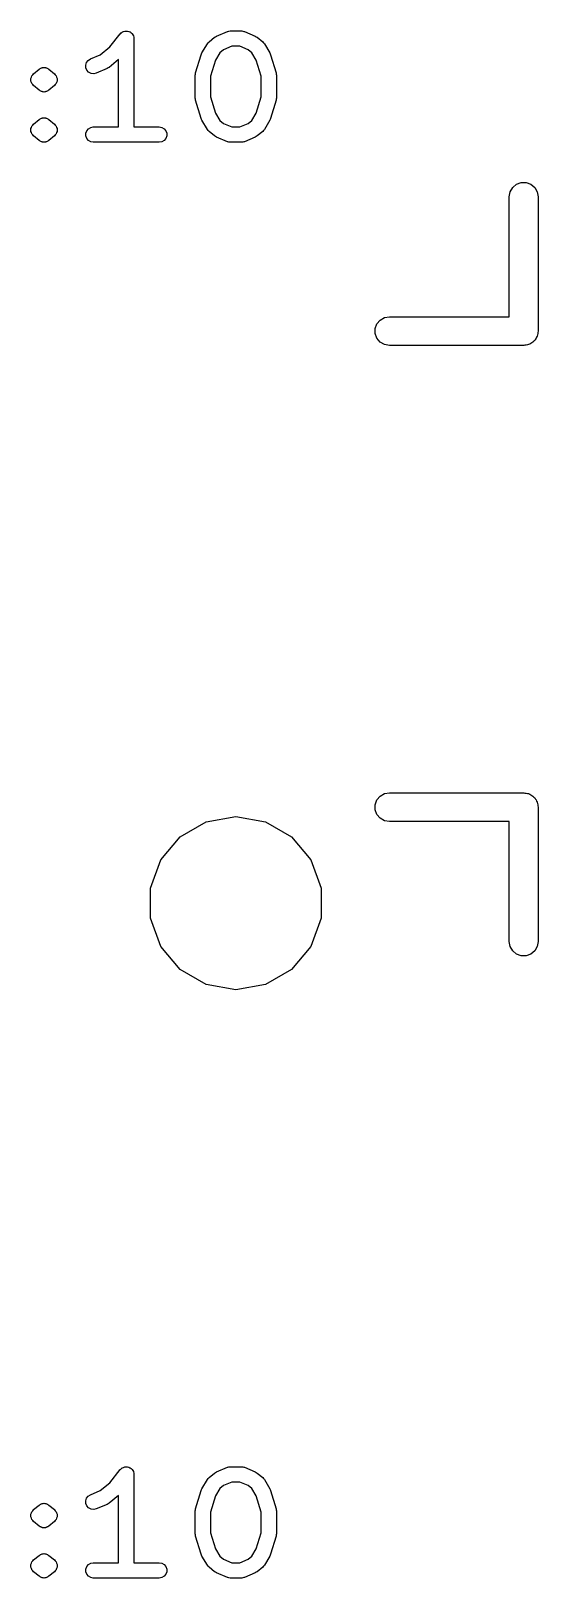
# Model space of a CAD drawing. Extents: x 15 to 276, y -105 to -15.
# Drawn here: x 211.83 to 218.54, y -82.85 to -62.38 of the extents above; entities that cross this region are included whole.
import ezdxf

# ---------------------------------------------------------------- set-up
doc = ezdxf.new("R2010")
doc.units = 0
doc.header["$MEASUREMENT"] = 0
doc.layers.add('BLACK', color=7, linetype='CONTINUOUS')

msp = doc.modelspace()

# ---------------------------------------------------------------- linework, layer by layer
at = {"layer": 'Black'}
for p, q in [((212.871, -62.5895), (213.009, -62.4161)), ((213.009, -62.4161), (213.01, -62.4153)), ((213.01, -62.4153), (213.011, -62.4142)), ((213.011, -62.4142), (213.023, -62.4036)), ((213.023, -62.4036), (213.036, -62.3927)), ((213.036, -62.3927), (213.037, -62.3923)), ((213.037, -62.3923), (213.038, -62.3915)), ((213.038, -62.3915), (213.053, -62.3859)), ((213.053, -62.3859), (213.069, -62.3799)), ((213.069, -62.3799), (213.07, -62.3799)), ((213.07, -62.3799), (213.071, -62.3795)), ((213.071, -62.3795), (213.087, -62.3795)), ((213.087, -62.3795), (213.104, -62.3791)), ((213.104, -62.3791), (213.105, -62.3795)), ((213.105, -62.3795), (213.106, -62.3795)), ((213.106, -62.3795), (213.122, -62.3851)), ((213.122, -62.3851), (213.137, -62.3904)), ((213.137, -62.3904), (213.138, -62.3911)), ((213.138, -62.3911), (213.139, -62.3915)), ((213.139, -62.3915), (213.152, -62.4021)), ((213.152, -62.4021), (213.165, -62.4124)), ((213.165, -62.4124), (213.165, -62.4134)), ((213.165, -62.4134), (213.166, -62.4142)), ((213.166, -62.4142), (213.175, -62.4285)), ((213.175, -62.4285), (213.183, -62.4426)), ((213.183, -62.4426), (213.183, -62.4437)), ((214.283, -62.4462), (214.428, -62.3857)), ((214.428, -62.3857), (214.431, -62.3852)), ((214.431, -62.3852), (214.433, -62.3841)), ((214.433, -62.3841), (214.448, -62.3814)), ((214.448, -62.3814), (214.463, -62.378)), ((214.463, -62.378), (214.465, -62.3783)), ((214.465, -62.3783), (214.467, -62.3779)), ((214.467, -62.3779), (214.613, -62.3779)), ((214.613, -62.3779), (214.615, -62.3783)), ((214.615, -62.3783), (214.617, -62.378)), ((214.617, -62.378), (214.632, -62.3814)), ((214.632, -62.3814), (214.647, -62.3841)), ((214.647, -62.3841), (214.649, -62.3852)), ((214.649, -62.3852), (214.652, -62.3857)), ((214.652, -62.3857), (214.797, -62.4462)), ((212.745, -62.694), (212.871, -62.5895)), ((213.183, -62.4437), (213.184, -62.4448)), ((213.184, -62.4448), (213.187, -62.461)), ((213.187, -62.461), (213.19, -62.4771)), ((213.19, -62.4771), (213.19, -62.4783)), ((213.19, -62.4783), (213.19, -62.4795)), ((213.19, -62.4795), (213.19, -63.6479)), ((214.09, -62.6692), (214.163, -62.5482)), ((214.163, -62.5482), (214.174, -62.5354)), ((214.174, -62.5354), (214.185, -62.5224)), ((214.185, -62.5224), (214.257, -62.4619)), ((214.257, -62.4619), (214.27, -62.4544)), ((214.27, -62.4544), (214.283, -62.4462)), ((214.376, -62.6279), (214.328, -62.6675)), ((214.488, -62.5811), (214.376, -62.6279)), ((214.592, -62.5811), (214.488, -62.5811)), ((214.704, -62.6279), (214.592, -62.5811)), ((214.752, -62.6675), (214.704, -62.6279)), ((214.797, -62.4462), (214.81, -62.4544)), ((214.81, -62.4544), (214.823, -62.4619)), ((214.823, -62.4619), (214.895, -62.5224)), ((214.895, -62.5224), (214.906, -62.5354)), ((214.906, -62.5354), (214.917, -62.5482)), ((214.917, -62.5482), (214.99, -62.6692)), ((212.552, -62.8293), (212.563, -62.7957)), ((212.554, -62.8646), (212.552, -62.8293)), ((212.563, -62.7957), (212.584, -62.7676)), ((212.584, -62.7676), (212.614, -62.7486)), ((212.614, -62.7486), (212.745, -62.694)), ((212.987, -62.7569), (212.863, -62.86)), ((212.987, -63.6479), (212.987, -62.7569)), ((214.007, -62.9341), (214.08, -62.6922)), ((214.08, -62.6922), (214.086, -62.681)), ((214.086, -62.681), (214.09, -62.6692)), ((214.271, -62.7628), (214.206, -62.9782)), ((214.328, -62.6675), (214.271, -62.7628)), ((214.809, -62.7628), (214.752, -62.6675)), ((214.874, -62.9782), (214.809, -62.7628)), ((214.99, -62.6692), (214.994, -62.681)), ((214.994, -62.681), (215, -62.6922)), ((215, -62.6922), (215.073, -62.9341)), ((211.827, -63.0058), (211.833, -62.9896)), ((211.827, -63.0062), (211.827, -63.0058)), ((211.827, -63.0065), (211.827, -63.0062)), ((211.827, -63.0238), (211.827, -63.0065)), ((211.827, -63.0411), (211.827, -63.0238)), ((211.827, -63.0414), (211.827, -63.0411)), ((211.827, -63.0418), (211.827, -63.0414)), ((211.833, -63.0581), (211.827, -63.0418)), ((211.833, -62.9896), (211.839, -62.9733)), ((211.839, -62.973), (211.84, -62.9727)), ((211.839, -62.9733), (211.839, -62.973)), ((211.84, -62.9727), (211.851, -62.9594)), ((211.851, -62.9594), (211.862, -62.9462)), ((211.862, -62.9458), (211.935, -62.8853)), ((211.862, -62.946), (211.862, -62.9458)), ((211.862, -62.9462), (211.862, -62.946)), ((211.935, -62.8853), (211.943, -62.8809)), ((211.943, -62.8809), (211.949, -62.8753)), ((211.949, -62.8753), (211.957, -62.8724)), ((211.957, -62.8724), (211.965, -62.868)), ((211.965, -62.8679), (211.966, -62.8677)), ((211.965, -62.868), (211.965, -62.8679)), ((211.966, -62.8677), (211.974, -62.8663)), ((211.974, -62.8663), (211.982, -62.8633)), ((211.982, -62.8633), (211.991, -62.8633)), ((211.991, -62.8633), (212, -62.8617)), ((212, -62.8617), (212, -62.8618)), ((212, -62.8618), (212, -62.8617)), ((212, -62.8617), (212.009, -62.8633)), ((212.009, -62.8633), (212.018, -62.8633)), ((212.018, -62.8633), (212.026, -62.8663)), ((212.026, -62.8663), (212.034, -62.8677)), ((212.034, -62.8677), (212.035, -62.8679)), ((212.035, -62.8679), (212.035, -62.868)), ((212.035, -62.868), (212.043, -62.8724)), ((212.043, -62.8724), (212.051, -62.8753)), ((212.051, -62.8753), (212.057, -62.8809)), ((212.057, -62.8809), (212.065, -62.8853)), ((212.065, -62.8853), (212.138, -62.9458)), ((212.138, -62.9458), (212.138, -62.946)), ((212.138, -62.946), (212.138, -62.9462)), ((212.138, -62.9462), (212.149, -62.9594)), ((212.149, -62.9594), (212.16, -62.9727)), ((212.16, -62.9727), (212.161, -62.973)), ((212.161, -62.973), (212.161, -62.9733)), ((212.161, -62.9733), (212.167, -62.9895)), ((212.167, -62.9895), (212.173, -63.0058)), ((212.173, -63.0418), (212.167, -63.058)), ((212.173, -63.0058), (212.173, -63.0062)), ((212.173, -63.0062), (212.173, -63.0065)), ((212.173, -63.0065), (212.173, -63.0238)), ((212.173, -63.0238), (212.173, -63.0411)), ((212.173, -63.0411), (212.173, -63.0414)), ((212.173, -63.0414), (212.173, -63.0418)), ((212.568, -62.8971), (212.554, -62.8646)), ((212.591, -62.9231), (212.568, -62.8971)), ((212.623, -62.9393), (212.591, -62.9231)), ((212.658, -62.9439), (212.623, -62.9393)), ((212.692, -62.9362), (212.658, -62.9439)), ((212.837, -62.8757), (212.692, -62.9362)), ((212.85, -62.8675), (212.837, -62.8757)), ((212.863, -62.86), (212.85, -62.8675)), ((214.003, -62.9633), (214.006, -62.9488)), ((214.003, -63.2657), (214.003, -62.9633)), ((214.006, -62.9488), (214.007, -62.9341)), ((214.206, -62.9782), (214.206, -63.2508)), ((214.874, -63.2508), (214.874, -62.9782)), ((215.073, -62.9341), (215.074, -62.9488)), ((215.074, -62.9488), (215.077, -62.9633)), ((215.077, -62.9633), (215.077, -63.2657)), ((211.839, -63.0743), (211.833, -63.0581)), ((211.839, -63.0746), (211.839, -63.0743)), ((211.84, -63.0749), (211.839, -63.0746)), ((211.851, -63.0882), (211.84, -63.0749)), ((211.862, -63.1014), (211.851, -63.0882)), ((211.862, -63.1016), (211.862, -63.1014)), ((211.862, -63.1019), (211.862, -63.1016)), ((211.935, -63.1623), (211.862, -63.1019)), ((211.943, -63.1667), (211.935, -63.1623)), ((211.949, -63.1723), (211.943, -63.1667)), ((211.957, -63.1753), (211.949, -63.1723)), ((211.965, -63.1796), (211.957, -63.1753)), ((211.965, -63.1797), (211.965, -63.1796)), ((211.966, -63.1799), (211.965, -63.1797)), ((211.974, -63.1814), (211.966, -63.1799)), ((211.982, -63.1843), (211.974, -63.1814)), ((211.991, -63.1843), (211.982, -63.1843)), ((212, -63.1859), (211.991, -63.1843)), ((212.009, -63.1843), (212, -63.1859)), ((212, -63.1859), (212, -63.1858)), ((212, -63.1858), (212, -63.1859)), ((212.018, -63.1843), (212.009, -63.1843)), ((212.026, -63.1814), (212.018, -63.1843)), ((212.034, -63.1799), (212.026, -63.1814)), ((212.035, -63.1797), (212.034, -63.1799)), ((212.043, -63.1753), (212.035, -63.1796)), ((212.035, -63.1796), (212.035, -63.1797)), ((212.051, -63.1723), (212.043, -63.1753)), ((212.057, -63.1667), (212.051, -63.1723)), ((212.065, -63.1623), (212.057, -63.1667)), ((212.138, -63.1019), (212.065, -63.1623)), ((212.149, -63.0882), (212.138, -63.1014)), ((212.138, -63.1014), (212.138, -63.1016)), ((212.138, -63.1016), (212.138, -63.1019)), ((212.16, -63.0749), (212.149, -63.0882)), ((212.161, -63.0746), (212.16, -63.0749)), ((212.167, -63.058), (212.161, -63.0743)), ((212.161, -63.0743), (212.161, -63.0746)), ((214.206, -63.2508), (214.271, -63.4662)), ((214.809, -63.4662), (214.874, -63.2508)), ((214.006, -63.2802), (214.003, -63.2657)), ((214.007, -63.2949), (214.006, -63.2802)), ((214.08, -63.5368), (214.007, -63.2949)), ((214.271, -63.4662), (214.328, -63.5615)), ((214.752, -63.5615), (214.809, -63.4662)), ((215.073, -63.2949), (215, -63.5368)), ((215.074, -63.2802), (215.073, -63.2949)), ((215.077, -63.2657), (215.074, -63.2802)), ((211.827, -63.6711), (211.833, -63.6548)), ((211.827, -63.6714), (211.827, -63.6711)), ((211.827, -63.6717), (211.827, -63.6714)), ((211.833, -63.6548), (211.839, -63.6385)), ((211.839, -63.6383), (211.84, -63.6379)), ((211.839, -63.6385), (211.839, -63.6383)), ((211.84, -63.6379), (211.851, -63.6247)), ((211.851, -63.6247), (211.862, -63.6114)), ((211.862, -63.611), (211.935, -63.5505)), ((211.862, -63.6113), (211.862, -63.611)), ((211.862, -63.6114), (211.862, -63.6113)), ((211.935, -63.5505), (211.943, -63.5462)), ((211.943, -63.5462), (211.949, -63.5406)), ((211.949, -63.5406), (211.957, -63.5376)), ((211.957, -63.5376), (211.965, -63.5332)), ((211.965, -63.5332), (211.966, -63.533)), ((211.965, -63.5332), (211.965, -63.5332)), ((211.966, -63.533), (211.974, -63.5315)), ((211.974, -63.5315), (211.982, -63.5285)), ((211.982, -63.5285), (211.991, -63.5285)), ((211.991, -63.5285), (212, -63.527)), ((212, -63.527), (212, -63.527)), ((212, -63.527), (212, -63.527)), ((212, -63.527), (212.009, -63.5285)), ((212.009, -63.5285), (212.018, -63.5285)), ((212.018, -63.5285), (212.026, -63.5315)), ((212.026, -63.5315), (212.034, -63.533)), ((212.034, -63.533), (212.035, -63.5332)), ((212.035, -63.5332), (212.035, -63.5332)), ((212.035, -63.5332), (212.043, -63.5376)), ((212.043, -63.5376), (212.051, -63.5406)), ((212.051, -63.5406), (212.057, -63.5462)), ((212.057, -63.5462), (212.065, -63.5505)), ((212.065, -63.5505), (212.138, -63.611)), ((212.138, -63.611), (212.138, -63.6113)), ((212.138, -63.6113), (212.138, -63.6114)), ((212.138, -63.6114), (212.149, -63.6247)), ((212.149, -63.6247), (212.16, -63.6379)), ((212.16, -63.6379), (212.161, -63.6383)), ((212.161, -63.6383), (212.161, -63.6385)), ((212.161, -63.6385), (212.167, -63.6548)), ((212.167, -63.6548), (212.173, -63.6711)), ((212.173, -63.6711), (212.173, -63.6714)), ((212.173, -63.6714), (212.173, -63.6717)), ((212.588, -63.6717), (212.618, -63.6541)), ((212.618, -63.6541), (212.653, -63.6479)), ((212.653, -63.6479), (212.987, -63.6479)), ((213.19, -63.6479), (213.524, -63.6479)), ((213.524, -63.6479), (213.559, -63.6541)), ((213.559, -63.6541), (213.589, -63.6717)), ((214.086, -63.5481), (214.08, -63.5368)), ((214.09, -63.5599), (214.086, -63.5481)), ((214.163, -63.6808), (214.09, -63.5599)), ((214.328, -63.5615), (214.376, -63.6012)), ((214.376, -63.6012), (214.488, -63.6479)), ((214.488, -63.6479), (214.592, -63.6479)), ((214.592, -63.6479), (214.704, -63.6012)), ((214.704, -63.6012), (214.752, -63.5615)), ((214.99, -63.5599), (214.917, -63.6808)), ((214.994, -63.5481), (214.99, -63.5599)), ((215, -63.5368), (214.994, -63.5481)), ((211.827, -63.6891), (211.827, -63.6717)), ((211.827, -63.7064), (211.827, -63.6891)), ((211.827, -63.7067), (211.827, -63.7064)), ((211.827, -63.707), (211.827, -63.7067)), ((211.833, -63.7234), (211.827, -63.707)), ((211.839, -63.7395), (211.833, -63.7234)), ((211.839, -63.7398), (211.839, -63.7395)), ((211.84, -63.7401), (211.839, -63.7398)), ((211.851, -63.7534), (211.84, -63.7401)), ((211.862, -63.7667), (211.851, -63.7534)), ((211.862, -63.7668), (211.862, -63.7667)), ((211.862, -63.7671), (211.862, -63.7668)), ((211.935, -63.8276), (211.862, -63.7671)), ((211.943, -63.8319), (211.935, -63.8276)), ((211.949, -63.8375), (211.943, -63.8319)), ((211.957, -63.8405), (211.949, -63.8375)), ((211.965, -63.8449), (211.957, -63.8405)), ((211.966, -63.8451), (211.965, -63.8449)), ((211.965, -63.8449), (211.965, -63.8449)), ((211.974, -63.8466), (211.966, -63.8451)), ((211.982, -63.8496), (211.974, -63.8466)), ((211.991, -63.8496), (211.982, -63.8496)), ((212, -63.8511), (211.991, -63.8496)), ((212.009, -63.8496), (212, -63.8511)), ((212, -63.8511), (212, -63.8511)), ((212, -63.8511), (212, -63.8511)), ((212.018, -63.8496), (212.009, -63.8496)), ((212.026, -63.8466), (212.018, -63.8496)), ((212.034, -63.8451), (212.026, -63.8466)), ((212.035, -63.8449), (212.034, -63.8451)), ((212.043, -63.8405), (212.035, -63.8449)), ((212.035, -63.8449), (212.035, -63.8449)), ((212.051, -63.8375), (212.043, -63.8405)), ((212.057, -63.8319), (212.051, -63.8375)), ((212.065, -63.8276), (212.057, -63.8319)), ((212.138, -63.7671), (212.065, -63.8276)), ((212.149, -63.7534), (212.138, -63.7667)), ((212.138, -63.7667), (212.138, -63.7668)), ((212.138, -63.7668), (212.138, -63.7671)), ((212.16, -63.7401), (212.149, -63.7534)), ((212.161, -63.7398), (212.16, -63.7401)), ((212.167, -63.7233), (212.161, -63.7395)), ((212.161, -63.7395), (212.161, -63.7398)), ((212.173, -63.707), (212.167, -63.7233)), ((212.173, -63.6717), (212.173, -63.689)), ((212.173, -63.689), (212.173, -63.7064)), ((212.173, -63.7064), (212.173, -63.7067)), ((212.173, -63.7067), (212.173, -63.707)), ((212.553, -63.7319), (212.565, -63.6987)), ((212.553, -63.7672), (212.553, -63.7319)), ((212.565, -63.8003), (212.553, -63.7672)), ((212.565, -63.6987), (212.588, -63.6717)), ((212.588, -63.8274), (212.565, -63.8003)), ((212.618, -63.845), (212.588, -63.8274)), ((212.653, -63.8511), (212.618, -63.845)), ((213.524, -63.8511), (212.653, -63.8511)), ((213.559, -63.845), (213.524, -63.8511)), ((213.589, -63.8274), (213.559, -63.845)), ((213.589, -63.6717), (213.612, -63.6987)), ((213.612, -63.8003), (213.589, -63.8274)), ((213.612, -63.6987), (213.624, -63.7319)), ((213.624, -63.7672), (213.612, -63.8003)), ((213.624, -63.7319), (213.624, -63.7672)), ((214.174, -63.6936), (214.163, -63.6808)), ((214.185, -63.7066), (214.174, -63.6936)), ((214.257, -63.7671), (214.185, -63.7066)), ((214.27, -63.7746), (214.257, -63.7671)), ((214.283, -63.7828), (214.27, -63.7746)), ((214.428, -63.8433), (214.283, -63.7828)), ((214.431, -63.8438), (214.428, -63.8433)), ((214.433, -63.845), (214.431, -63.8438)), ((214.448, -63.8477), (214.433, -63.845)), ((214.463, -63.851), (214.448, -63.8477)), ((214.465, -63.8507), (214.463, -63.851)), ((214.467, -63.8511), (214.465, -63.8507)), ((214.613, -63.8511), (214.467, -63.8511)), ((214.615, -63.8507), (214.613, -63.8511)), ((214.617, -63.851), (214.615, -63.8507)), ((214.632, -63.8477), (214.617, -63.851)), ((214.647, -63.845), (214.632, -63.8477)), ((214.649, -63.8438), (214.647, -63.845)), ((214.652, -63.8433), (214.649, -63.8438)), ((214.797, -63.7828), (214.652, -63.8433)), ((214.81, -63.7746), (214.797, -63.7828)), ((214.823, -63.7671), (214.81, -63.7746)), ((214.895, -63.7066), (214.823, -63.7671)), ((214.906, -63.6936), (214.895, -63.7066)), ((214.917, -63.6808), (214.906, -63.6936)), ((218.171, -64.5068), (218.204, -64.4495)), ((218.204, -64.4495), (218.255, -64.407)), ((218.255, -64.407), (218.317, -64.3844)), ((218.317, -64.3844), (218.383, -64.3844)), ((218.383, -64.3844), (218.445, -64.407)), ((218.445, -64.407), (218.496, -64.4495)), ((218.496, -64.4495), (218.529, -64.5068)), ((218.159, -64.572), (218.171, -64.5068)), ((218.159, -66.1595), (218.159, -64.572)), ((218.529, -64.5068), (218.54, -64.572)), ((218.54, -64.572), (218.54, -66.35)), ((216.384, -66.3169), (216.407, -66.2548)), ((216.384, -66.3831), (216.384, -66.3169)), ((216.407, -66.2548), (216.45, -66.2041)), ((216.45, -66.2041), (216.507, -66.171)), ((216.507, -66.171), (216.572, -66.1595)), ((216.572, -66.1595), (218.159, -66.1595)), ((216.407, -66.4453), (216.384, -66.3831)), ((216.45, -66.4959), (216.407, -66.4453)), ((216.507, -66.529), (216.45, -66.4959)), ((216.572, -66.5405), (216.507, -66.529)), ((218.366, -66.5376), (218.35, -66.5405)), ((218.383, -66.5376), (218.366, -66.5376)), ((218.399, -66.5319), (218.383, -66.5376)), ((218.415, -66.529), (218.399, -66.5319)), ((218.43, -66.5207), (218.415, -66.529)), ((218.445, -66.515), (218.43, -66.5207)), ((218.458, -66.5043), (218.445, -66.515)), ((218.472, -66.4959), (218.458, -66.5043)), ((218.483, -66.4832), (218.472, -66.4959)), ((218.496, -66.4725), (218.483, -66.4832)), ((218.504, -66.458), (218.496, -66.4725)), ((218.515, -66.4453), (218.504, -66.458)), ((218.521, -66.4296), (218.515, -66.4453)), ((218.529, -66.4152), (218.521, -66.4296)), ((218.532, -66.3987), (218.529, -66.4152)), ((218.538, -66.3831), (218.532, -66.3987)), ((218.54, -66.35), (218.538, -66.3664)), ((218.538, -66.3664), (218.538, -66.3831)), ((218.35, -66.5405), (216.572, -66.5405)), ((216.45, -72.5041), (216.507, -72.471)), ((216.507, -72.471), (216.572, -72.4595)), ((216.572, -72.4595), (218.35, -72.4595)), ((218.35, -72.4595), (218.366, -72.4624)), ((218.366, -72.4624), (218.383, -72.4624)), ((218.383, -72.4624), (218.399, -72.4681)), ((218.399, -72.4681), (218.415, -72.471)), ((218.415, -72.471), (218.43, -72.4793)), ((216.384, -72.6169), (216.407, -72.5547)), ((216.384, -72.6831), (216.384, -72.6169)), ((216.407, -72.5547), (216.45, -72.5041)), ((218.43, -72.4793), (218.445, -72.485)), ((218.445, -72.485), (218.458, -72.4957)), ((218.458, -72.4957), (218.472, -72.5041)), ((218.472, -72.5041), (218.483, -72.5168)), ((218.483, -72.5168), (218.496, -72.5275)), ((218.496, -72.5275), (218.504, -72.542)), ((218.504, -72.542), (218.515, -72.5547)), ((218.515, -72.5547), (218.521, -72.5704)), ((218.521, -72.5704), (218.529, -72.5848)), ((218.529, -72.5848), (218.532, -72.6013)), ((218.532, -72.6013), (218.538, -72.6169)), ((218.538, -72.6169), (218.538, -72.6336)), ((218.538, -72.6336), (218.54, -72.65)), ((218.54, -72.65), (218.54, -74.428)), ((213.802, -73.0411), (214.148, -72.8418)), ((214.148, -72.8418), (214.54, -72.7726)), ((214.54, -72.7726), (214.932, -72.8418)), ((214.932, -72.8418), (215.278, -73.0411)), ((216.407, -72.7452), (216.384, -72.6831)), ((216.45, -72.7959), (216.407, -72.7452)), ((216.507, -72.829), (216.45, -72.7959)), ((216.572, -72.8405), (216.507, -72.829)), ((218.159, -72.8405), (216.572, -72.8405)), ((218.159, -74.428), (218.159, -72.8405)), ((213.546, -73.3463), (213.802, -73.0411)), ((215.278, -73.0411), (215.534, -73.3463)), ((213.41, -73.7208), (213.546, -73.3463)), ((215.534, -73.3463), (215.67, -73.7208)), ((213.41, -74.1192), (213.41, -73.7208)), ((215.67, -73.7208), (215.67, -74.1192)), ((213.546, -74.4937), (213.41, -74.1192)), ((215.67, -74.1192), (215.534, -74.4937)), ((213.802, -74.7989), (213.546, -74.4937)), ((215.534, -74.4937), (215.278, -74.7989)), ((218.171, -74.4932), (218.159, -74.428)), ((218.204, -74.5505), (218.171, -74.4932)), ((218.529, -74.4932), (218.496, -74.5505)), ((218.54, -74.428), (218.529, -74.4932)), ((218.255, -74.593), (218.204, -74.5505)), ((218.317, -74.6156), (218.255, -74.593)), ((218.383, -74.6156), (218.317, -74.6156)), ((218.445, -74.593), (218.383, -74.6156)), ((218.496, -74.5505), (218.445, -74.593)), ((214.148, -74.9982), (213.802, -74.7989)), ((215.278, -74.7989), (214.932, -74.9982)), ((214.54, -75.0674), (214.148, -74.9982)), ((214.932, -74.9982), (214.54, -75.0674)), ((212.871, -81.5895), (213.009, -81.4161)), ((213.009, -81.4161), (213.01, -81.4153)), ((213.01, -81.4153), (213.011, -81.4142)), ((213.011, -81.4142), (213.023, -81.4036)), ((213.023, -81.4036), (213.036, -81.3927)), ((213.036, -81.3927), (213.037, -81.3923)), ((213.037, -81.3923), (213.038, -81.3915)), ((213.038, -81.3915), (213.053, -81.3859)), ((213.053, -81.3859), (213.069, -81.3799)), ((213.069, -81.3799), (213.07, -81.3799)), ((213.07, -81.3799), (213.071, -81.3795)), ((213.071, -81.3795), (213.087, -81.3795)), ((213.087, -81.3795), (213.104, -81.3791)), ((213.104, -81.3791), (213.105, -81.3795)), ((213.105, -81.3795), (213.106, -81.3795)), ((213.106, -81.3795), (213.122, -81.3851)), ((213.122, -81.3851), (213.137, -81.3904)), ((213.137, -81.3904), (213.138, -81.3911)), ((213.138, -81.3911), (213.139, -81.3915)), ((213.139, -81.3915), (213.152, -81.4021)), ((213.152, -81.4021), (213.165, -81.4124)), ((213.165, -81.4124), (213.165, -81.4134)), ((213.165, -81.4134), (213.166, -81.4142)), ((213.166, -81.4142), (213.175, -81.4285)), ((213.175, -81.4285), (213.183, -81.4426)), ((213.183, -81.4426), (213.183, -81.4437)), ((213.183, -81.4437), (213.184, -81.4448)), ((213.184, -81.4448), (213.187, -81.461)), ((213.187, -81.461), (213.19, -81.4771)), ((213.19, -81.4771), (213.19, -81.4783)), ((213.19, -81.4783), (213.19, -81.4795)), ((213.19, -81.4795), (213.19, -82.6479)), ((214.185, -81.5224), (214.257, -81.4619)), ((214.257, -81.4619), (214.27, -81.4544)), ((214.27, -81.4544), (214.283, -81.4462)), ((214.283, -81.4462), (214.428, -81.3857)), ((214.428, -81.3857), (214.431, -81.3852)), ((214.431, -81.3852), (214.433, -81.3841)), ((214.433, -81.3841), (214.448, -81.3814)), ((214.448, -81.3814), (214.463, -81.378)), ((214.463, -81.378), (214.465, -81.3783)), ((214.465, -81.3783), (214.467, -81.3779)), ((214.467, -81.3779), (214.613, -81.3779)), ((214.613, -81.3779), (214.615, -81.3783)), ((214.615, -81.3783), (214.617, -81.378)), ((214.617, -81.378), (214.632, -81.3814)), ((214.632, -81.3814), (214.647, -81.3841)), ((214.647, -81.3841), (214.649, -81.3852)), ((214.649, -81.3852), (214.652, -81.3857)), ((214.652, -81.3857), (214.797, -81.4462)), ((214.797, -81.4462), (214.81, -81.4544)), ((214.81, -81.4544), (214.823, -81.4619)), ((214.823, -81.4619), (214.895, -81.5224)), ((212.745, -81.694), (212.871, -81.5895)), ((214.08, -81.6922), (214.086, -81.681)), ((214.086, -81.681), (214.09, -81.6692)), ((214.09, -81.6692), (214.163, -81.5482)), ((214.163, -81.5482), (214.174, -81.5354)), ((214.174, -81.5354), (214.185, -81.5224)), ((214.328, -81.6675), (214.271, -81.7628)), ((214.376, -81.6279), (214.328, -81.6675)), ((214.488, -81.5811), (214.376, -81.6279)), ((214.592, -81.5811), (214.488, -81.5811)), ((214.704, -81.6279), (214.592, -81.5811)), ((214.752, -81.6675), (214.704, -81.6279)), ((214.809, -81.7628), (214.752, -81.6675)), ((214.895, -81.5224), (214.906, -81.5354)), ((214.906, -81.5354), (214.917, -81.5482)), ((214.917, -81.5482), (214.99, -81.6692)), ((214.99, -81.6692), (214.994, -81.681)), ((214.994, -81.681), (215, -81.6922)), ((211.862, -81.9458), (211.935, -81.8853)), ((211.935, -81.8853), (211.943, -81.8809)), ((211.943, -81.8809), (211.949, -81.8753)), ((211.949, -81.8753), (211.957, -81.8724)), ((211.957, -81.8724), (211.965, -81.868)), ((211.965, -81.8679), (211.966, -81.8677)), ((211.965, -81.868), (211.965, -81.8679)), ((211.966, -81.8677), (211.974, -81.8663)), ((211.974, -81.8663), (211.982, -81.8633)), ((211.982, -81.8633), (211.991, -81.8633)), ((211.991, -81.8633), (212, -81.8617)), ((212, -81.8617), (212, -81.8618)), ((212, -81.8618), (212, -81.8617)), ((212, -81.8617), (212.009, -81.8633)), ((212.009, -81.8633), (212.018, -81.8633)), ((212.018, -81.8633), (212.026, -81.8663)), ((212.026, -81.8663), (212.034, -81.8677)), ((212.034, -81.8677), (212.035, -81.8679)), ((212.035, -81.8679), (212.035, -81.868)), ((212.035, -81.868), (212.043, -81.8724)), ((212.043, -81.8724), (212.051, -81.8753)), ((212.051, -81.8753), (212.057, -81.8809)), ((212.057, -81.8809), (212.065, -81.8853)), ((212.065, -81.8853), (212.138, -81.9458)), ((212.552, -81.8293), (212.563, -81.7957)), ((212.554, -81.8646), (212.552, -81.8293)), ((212.568, -81.8971), (212.554, -81.8646)), ((212.563, -81.7957), (212.584, -81.7676)), ((212.584, -81.7676), (212.614, -81.7486)), ((212.614, -81.7486), (212.745, -81.694)), ((212.837, -81.8757), (212.692, -81.9362)), ((212.85, -81.8675), (212.837, -81.8757)), ((212.863, -81.86), (212.85, -81.8675)), ((212.987, -81.7569), (212.863, -81.86)), ((212.987, -82.6479), (212.987, -81.7569)), ((214.007, -81.9341), (214.08, -81.6922)), ((214.271, -81.7628), (214.206, -81.9782)), ((214.874, -81.9782), (214.809, -81.7628)), ((215, -81.6922), (215.073, -81.9341)), ((211.827, -82.0058), (211.833, -81.9896)), ((211.827, -82.0062), (211.827, -82.0058)), ((211.827, -82.0065), (211.827, -82.0062)), ((211.827, -82.0238), (211.827, -82.0065)), ((211.827, -82.0411), (211.827, -82.0238)), ((211.827, -82.0414), (211.827, -82.0411)), ((211.827, -82.0418), (211.827, -82.0414)), ((211.833, -82.0581), (211.827, -82.0418)), ((211.833, -81.9896), (211.839, -81.9733)), ((211.839, -82.0743), (211.833, -82.0581)), ((211.839, -81.973), (211.84, -81.9727)), ((211.839, -81.9733), (211.839, -81.973)), ((211.839, -82.0746), (211.839, -82.0743)), ((211.84, -82.0749), (211.839, -82.0746)), ((211.84, -81.9727), (211.851, -81.9594)), ((211.851, -82.0882), (211.84, -82.0749)), ((211.851, -81.9594), (211.862, -81.9462)), ((211.862, -82.1014), (211.851, -82.0882)), ((211.862, -81.946), (211.862, -81.9458)), ((211.862, -81.9462), (211.862, -81.946)), ((212.138, -81.9458), (212.138, -81.946)), ((212.138, -81.946), (212.138, -81.9462)), ((212.138, -81.9462), (212.149, -81.9594)), ((212.149, -82.0882), (212.138, -82.1014)), ((212.149, -81.9594), (212.16, -81.9727)), ((212.16, -82.0749), (212.149, -82.0882)), ((212.16, -81.9727), (212.161, -81.973)), ((212.161, -82.0746), (212.16, -82.0749)), ((212.161, -81.973), (212.161, -81.9733)), ((212.161, -81.9733), (212.167, -81.9895)), ((212.167, -82.058), (212.161, -82.0743)), ((212.161, -82.0743), (212.161, -82.0746)), ((212.167, -81.9895), (212.173, -82.0058)), ((212.173, -82.0418), (212.167, -82.058)), ((212.173, -82.0058), (212.173, -82.0062)), ((212.173, -82.0062), (212.173, -82.0065)), ((212.173, -82.0065), (212.173, -82.0238)), ((212.173, -82.0238), (212.173, -82.0411)), ((212.173, -82.0411), (212.173, -82.0414)), ((212.173, -82.0414), (212.173, -82.0418)), ((212.591, -81.9231), (212.568, -81.8971)), ((212.623, -81.9393), (212.591, -81.9231)), ((212.658, -81.9439), (212.623, -81.9393)), ((212.692, -81.9362), (212.658, -81.9439)), ((214.003, -81.9633), (214.006, -81.9488)), ((214.003, -82.2657), (214.003, -81.9633)), ((214.006, -81.9488), (214.007, -81.9341)), ((214.206, -81.9782), (214.206, -82.2508)), ((214.874, -82.2508), (214.874, -81.9782)), ((215.073, -81.9341), (215.074, -81.9488)), ((215.074, -81.9488), (215.077, -81.9633)), ((215.077, -81.9633), (215.077, -82.2657)), ((211.862, -82.1016), (211.862, -82.1014)), ((211.862, -82.1019), (211.862, -82.1016)), ((211.935, -82.1623), (211.862, -82.1019)), ((211.943, -82.1667), (211.935, -82.1623)), ((211.949, -82.1723), (211.943, -82.1667)), ((211.957, -82.1753), (211.949, -82.1723)), ((211.965, -82.1796), (211.957, -82.1753)), ((211.965, -82.1797), (211.965, -82.1796)), ((211.966, -82.1799), (211.965, -82.1797)), ((211.974, -82.1814), (211.966, -82.1799)), ((211.982, -82.1843), (211.974, -82.1814)), ((211.991, -82.1843), (211.982, -82.1843)), ((212, -82.1859), (211.991, -82.1843)), ((212.009, -82.1843), (212, -82.1859)), ((212, -82.1859), (212, -82.1858)), ((212, -82.1858), (212, -82.1859)), ((212.018, -82.1843), (212.009, -82.1843)), ((212.026, -82.1814), (212.018, -82.1843)), ((212.034, -82.1799), (212.026, -82.1814)), ((212.035, -82.1797), (212.034, -82.1799)), ((212.043, -82.1753), (212.035, -82.1796)), ((212.035, -82.1796), (212.035, -82.1797)), ((212.051, -82.1723), (212.043, -82.1753)), ((212.057, -82.1667), (212.051, -82.1723)), ((212.065, -82.1623), (212.057, -82.1667)), ((212.138, -82.1019), (212.065, -82.1623)), ((212.138, -82.1014), (212.138, -82.1016)), ((212.138, -82.1016), (212.138, -82.1019)), ((214.006, -82.2802), (214.003, -82.2657)), ((214.007, -82.2949), (214.006, -82.2802)), ((214.08, -82.5368), (214.007, -82.2949)), ((214.206, -82.2508), (214.271, -82.4662)), ((214.809, -82.4662), (214.874, -82.2508)), ((215.073, -82.2949), (215, -82.5368)), ((215.074, -82.2802), (215.073, -82.2949)), ((215.077, -82.2657), (215.074, -82.2802)), ((214.271, -82.4662), (214.328, -82.5615)), ((214.752, -82.5615), (214.809, -82.4662)), ((211.827, -82.6711), (211.833, -82.6548)), ((211.827, -82.6714), (211.827, -82.6711)), ((211.827, -82.6717), (211.827, -82.6714)), ((211.827, -82.6891), (211.827, -82.6717)), ((211.827, -82.7064), (211.827, -82.6891)), ((211.827, -82.7067), (211.827, -82.7064)), ((211.827, -82.707), (211.827, -82.7067)), ((211.833, -82.7234), (211.827, -82.707)), ((211.833, -82.6548), (211.839, -82.6385)), ((211.839, -82.6383), (211.84, -82.6379)), ((211.839, -82.6385), (211.839, -82.6383)), ((211.84, -82.6379), (211.851, -82.6247)), ((211.851, -82.6247), (211.862, -82.6114)), ((211.862, -82.611), (211.935, -82.5505)), ((211.862, -82.6113), (211.862, -82.611)), ((211.862, -82.6114), (211.862, -82.6113)), ((211.935, -82.5505), (211.943, -82.5462)), ((211.943, -82.5462), (211.949, -82.5406)), ((211.949, -82.5406), (211.957, -82.5376)), ((211.957, -82.5376), (211.965, -82.5332)), ((211.965, -82.5332), (211.966, -82.533)), ((211.965, -82.5332), (211.965, -82.5332)), ((211.966, -82.533), (211.974, -82.5315)), ((211.974, -82.5315), (211.982, -82.5285)), ((211.982, -82.5285), (211.991, -82.5285)), ((211.991, -82.5285), (212, -82.527)), ((212, -82.527), (212, -82.527)), ((212, -82.527), (212, -82.527)), ((212, -82.527), (212.009, -82.5285)), ((212.009, -82.5285), (212.018, -82.5285)), ((212.018, -82.5285), (212.026, -82.5315)), ((212.026, -82.5315), (212.034, -82.533)), ((212.034, -82.533), (212.035, -82.5332)), ((212.035, -82.5332), (212.035, -82.5332)), ((212.035, -82.5332), (212.043, -82.5376)), ((212.043, -82.5376), (212.051, -82.5406)), ((212.051, -82.5406), (212.057, -82.5462)), ((212.057, -82.5462), (212.065, -82.5505)), ((212.065, -82.5505), (212.138, -82.611)), ((212.138, -82.611), (212.138, -82.6113)), ((212.138, -82.6113), (212.138, -82.6114)), ((212.138, -82.6114), (212.149, -82.6247)), ((212.149, -82.6247), (212.16, -82.6379)), ((212.16, -82.6379), (212.161, -82.6383)), ((212.161, -82.6383), (212.161, -82.6385)), ((212.161, -82.6385), (212.167, -82.6548)), ((212.167, -82.6548), (212.173, -82.6711)), ((212.173, -82.707), (212.167, -82.7233)), ((212.173, -82.6711), (212.173, -82.6714)), ((212.173, -82.6714), (212.173, -82.6717)), ((212.173, -82.6717), (212.173, -82.689)), ((212.173, -82.689), (212.173, -82.7064)), ((212.173, -82.7064), (212.173, -82.7067)), ((212.173, -82.7067), (212.173, -82.707)), ((212.553, -82.7319), (212.565, -82.6987)), ((212.565, -82.6987), (212.588, -82.6717)), ((212.588, -82.6717), (212.618, -82.6541)), ((212.618, -82.6541), (212.653, -82.6479)), ((212.653, -82.6479), (212.987, -82.6479)), ((213.19, -82.6479), (213.524, -82.6479)), ((213.524, -82.6479), (213.559, -82.6541)), ((213.559, -82.6541), (213.589, -82.6717)), ((213.589, -82.6717), (213.612, -82.6987)), ((213.612, -82.6987), (213.624, -82.7319)), ((214.086, -82.5481), (214.08, -82.5368)), ((214.09, -82.5599), (214.086, -82.5481)), ((214.163, -82.6808), (214.09, -82.5599)), ((214.174, -82.6936), (214.163, -82.6808)), ((214.185, -82.7066), (214.174, -82.6936)), ((214.257, -82.7671), (214.185, -82.7066)), ((214.328, -82.5615), (214.376, -82.6012)), ((214.376, -82.6012), (214.488, -82.6479)), ((214.488, -82.6479), (214.592, -82.6479)), ((214.592, -82.6479), (214.704, -82.6012)), ((214.704, -82.6012), (214.752, -82.5615)), ((214.895, -82.7066), (214.823, -82.7671)), ((214.906, -82.6936), (214.895, -82.7066)), ((214.917, -82.6808), (214.906, -82.6936)), ((214.99, -82.5599), (214.917, -82.6808)), ((214.994, -82.5481), (214.99, -82.5599)), ((215, -82.5368), (214.994, -82.5481)), ((211.839, -82.7395), (211.833, -82.7234)), ((211.839, -82.7398), (211.839, -82.7395)), ((211.84, -82.7401), (211.839, -82.7398)), ((211.851, -82.7534), (211.84, -82.7401)), ((211.862, -82.7667), (211.851, -82.7534)), ((211.862, -82.7668), (211.862, -82.7667)), ((211.862, -82.7671), (211.862, -82.7668)), ((211.935, -82.8276), (211.862, -82.7671)), ((211.943, -82.8319), (211.935, -82.8276)), ((211.949, -82.8375), (211.943, -82.8319)), ((211.957, -82.8405), (211.949, -82.8375)), ((211.965, -82.8449), (211.957, -82.8405)), ((211.966, -82.8451), (211.965, -82.8449)), ((211.965, -82.8449), (211.965, -82.8449)), ((211.974, -82.8466), (211.966, -82.8451)), ((211.982, -82.8496), (211.974, -82.8466)), ((211.991, -82.8496), (211.982, -82.8496)), ((212, -82.8511), (211.991, -82.8496)), ((212.009, -82.8496), (212, -82.8511)), ((212, -82.8511), (212, -82.8511)), ((212, -82.8511), (212, -82.8511)), ((212.018, -82.8496), (212.009, -82.8496)), ((212.026, -82.8466), (212.018, -82.8496)), ((212.034, -82.8451), (212.026, -82.8466)), ((212.035, -82.8449), (212.034, -82.8451)), ((212.043, -82.8405), (212.035, -82.8449)), ((212.035, -82.8449), (212.035, -82.8449)), ((212.051, -82.8375), (212.043, -82.8405)), ((212.057, -82.8319), (212.051, -82.8375)), ((212.065, -82.8276), (212.057, -82.8319)), ((212.138, -82.7671), (212.065, -82.8276)), ((212.149, -82.7534), (212.138, -82.7667)), ((212.138, -82.7667), (212.138, -82.7668)), ((212.138, -82.7668), (212.138, -82.7671)), ((212.16, -82.7401), (212.149, -82.7534)), ((212.161, -82.7398), (212.16, -82.7401)), ((212.167, -82.7233), (212.161, -82.7395)), ((212.161, -82.7395), (212.161, -82.7398)), ((212.553, -82.7672), (212.553, -82.7319)), ((212.565, -82.8003), (212.553, -82.7672)), ((212.588, -82.8274), (212.565, -82.8003)), ((212.618, -82.845), (212.588, -82.8274)), ((212.653, -82.8511), (212.618, -82.845)), ((213.524, -82.8511), (212.653, -82.8511)), ((213.559, -82.845), (213.524, -82.8511)), ((213.589, -82.8274), (213.559, -82.845)), ((213.612, -82.8003), (213.589, -82.8274)), ((213.624, -82.7672), (213.612, -82.8003)), ((213.624, -82.7319), (213.624, -82.7672)), ((214.27, -82.7746), (214.257, -82.7671)), ((214.283, -82.7828), (214.27, -82.7746)), ((214.428, -82.8433), (214.283, -82.7828)), ((214.431, -82.8438), (214.428, -82.8433)), ((214.433, -82.845), (214.431, -82.8438)), ((214.448, -82.8477), (214.433, -82.845)), ((214.463, -82.851), (214.448, -82.8477)), ((214.465, -82.8507), (214.463, -82.851)), ((214.467, -82.8511), (214.465, -82.8507)), ((214.613, -82.8511), (214.467, -82.8511)), ((214.615, -82.8507), (214.613, -82.8511)), ((214.617, -82.851), (214.615, -82.8507)), ((214.632, -82.8477), (214.617, -82.851)), ((214.647, -82.845), (214.632, -82.8477)), ((214.649, -82.8438), (214.647, -82.845)), ((214.652, -82.8433), (214.649, -82.8438)), ((214.797, -82.7828), (214.652, -82.8433)), ((214.81, -82.7746), (214.797, -82.7828)), ((214.823, -82.7671), (214.81, -82.7746))]:
    msp.add_line(p, q, dxfattribs=at)

doc.saveas('drawing.dxf')
